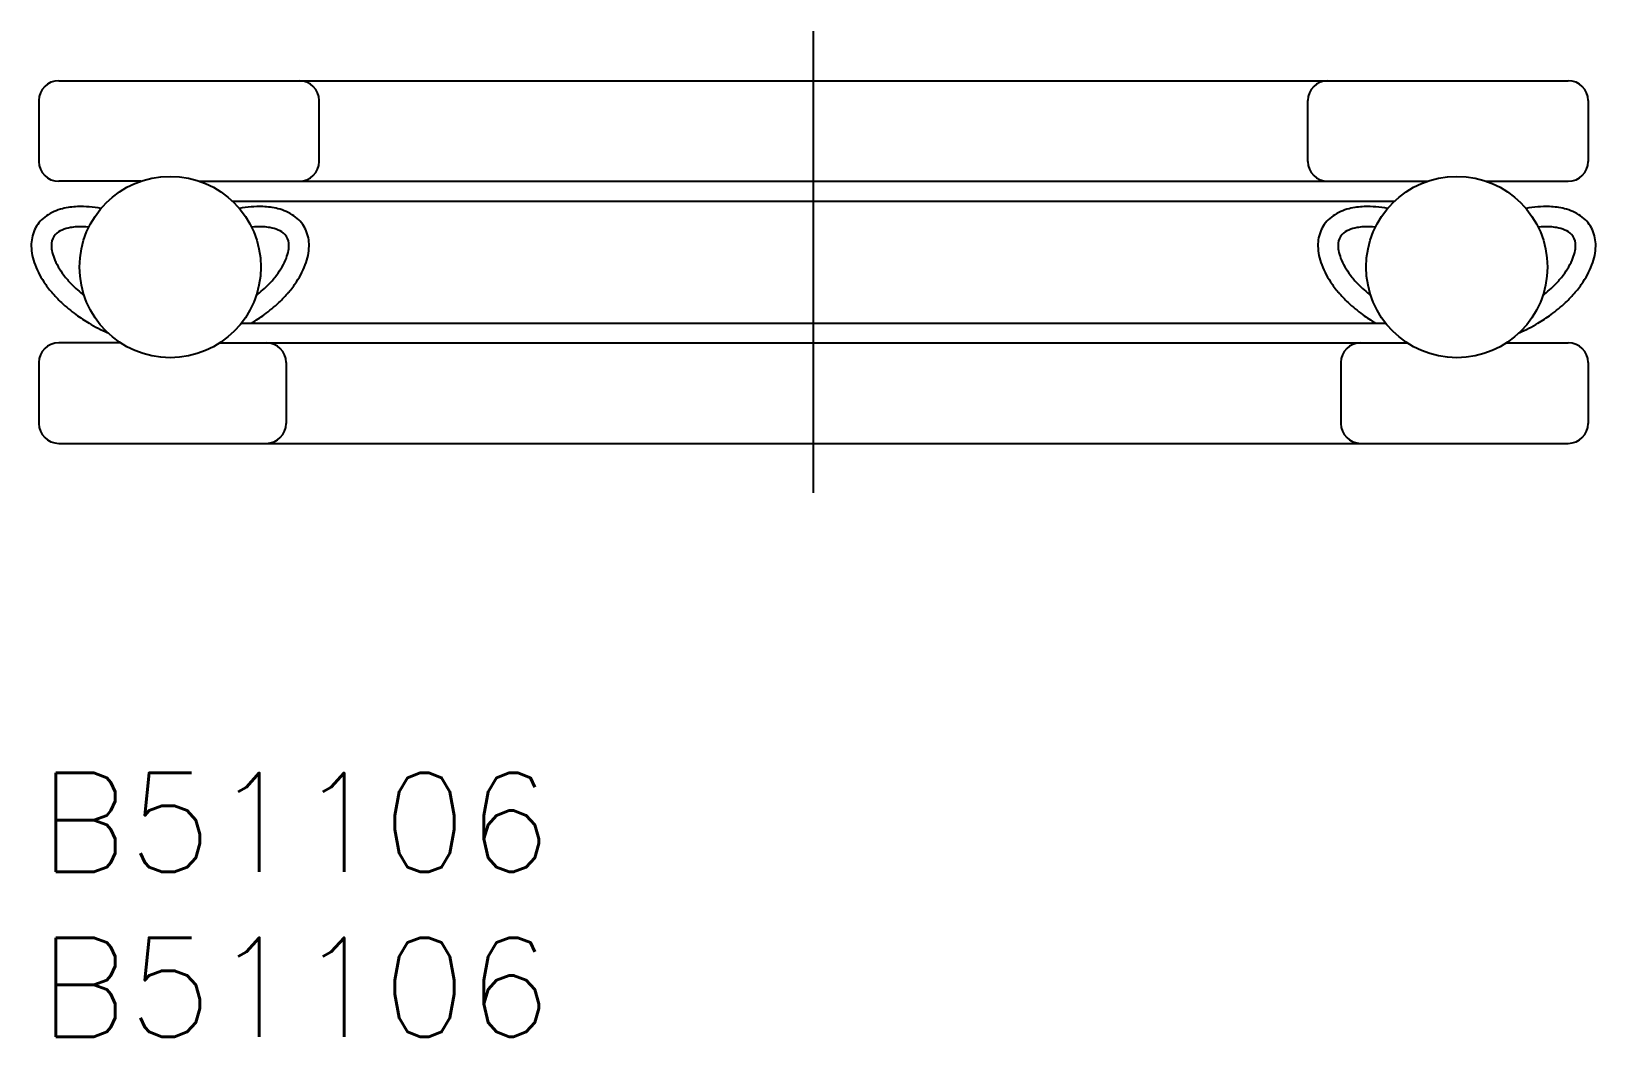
# Model space of a CAD drawing. Extents: x -0.2 to 47.2, y -8 to 22.5.
import ezdxf

# ---------------------------------------------------------------- set-up
doc = ezdxf.new("R2010")
doc.units = 0
doc.header["$LTSCALE"] = 0.5
doc.linetypes.add('CENTER', pattern=[50.8, 31.75, -6.35, 6.35, -6.35])
for name, color, linetype in [('MSM_CENTER', 1, 'CENTER'), ('MSM_CONTINUOUS', 7, 'CONTINUOUS'), ('MSM_PART_NUMBER', 7, 'CONTINUOUS')]:
    doc.layers.add(name, color=color, linetype=linetype)
doc.styles.get("Standard").update_dxf_attribs({"font": 'txt.shx', "height": 3, "bigfont": 'bigfont.shx'})

# ---------------------------------------------------------------- blocks, each defined once
blk = doc.blocks.new('*U2')
at = {"layer": 'MSM_PART_NUMBER'}
blk.add_text('B51106', height=3, dxfattribs=at).set_placement((0, -3))
blk = doc.blocks.new('*U3')
at = {"layer": 'MSM_PART_NUMBER'}
blk.add_text('B51106', height=3, dxfattribs=at).set_placement((0, -8))

msp = doc.modelspace()

# ---------------------------------------------------------------- linework, layer by layer
at = {"layer": 'MSM_CENTER'}
msp.add_line((23.5, 8.5), (23.5, 22.5), dxfattribs=at)
at = {"layer": 'MSM_CONTINUOUS'}
for p, q in [((0.6, 21), (46.4, 21)), ((0, 20.4), (0, 18.55)), ((8.5, 18.55), (8.5, 20.4)), ((38.5, 18.55), (38.5, 20.4)), ((47, 20.4), (47, 18.55)), ((3.089, 17.95), (0.6, 17.95)), ((4.877, 17.95), (42.123, 17.95)), ((43.911, 17.95), (46.4, 17.95)), ((5.87, 17.35), (41.13, 17.35)), ((6.145, 13.65), (40.855, 13.65)), ((2.475, 13.05), (0.6, 13.05)), ((5.491, 13.05), (41.509, 13.05)), ((44.525, 13.05), (46.4, 13.05)), ((0, 12.45), (0, 10.6)), ((7.5, 12.45), (7.5, 10.6)), ((39.5, 12.45), (39.5, 10.6)), ((47, 12.45), (47, 10.6)), ((0.6, 10), (46.4, 10))]:
    msp.add_line(p, q, dxfattribs=at)
for centre in [(3.983, 15.349), (43.017, 15.349)]:
    msp.add_circle(centre, 2.75, dxfattribs=at)
for centre, radius, start, end in [((0.6, 20.4), 0.6, 90, 180), ((7.9, 20.4), 0.6, 0, 90), ((39.1, 20.4), 0.6, 90, 180), ((46.4, 20.4), 0.6, 360, 90), ((0.6, 18.55), 0.6, 180, 270), ((7.9, 18.55), 0.6, 270, 0), ((39.1, 18.55), 0.6, 180, 270), ((46.4, 18.55), 0.6, 270, 0), ((1.083, 15.633), 1.529, 103.9101, 123.9882), ((1.254, 14.956), 2.227, 92.0985, 104.0117), ((1.27, 13.964), 3.219, 79.0285, 91.7277), ((6.696, 13.964), 3.219, 88.2723, 100.9715), ((6.711, 14.956), 2.227, 75.9883, 87.9015), ((6.883, 15.633), 1.529, 56.0118, 76.0899), ((40.117, 15.633), 1.529, 103.9101, 123.9882), ((40.289, 14.956), 2.227, 92.0985, 104.0117), ((40.304, 13.964), 3.219, 79.0285, 91.7277), ((45.73, 13.964), 3.219, 88.2723, 100.9715), ((45.746, 14.956), 2.227, 75.9883, 87.9015), ((45.917, 15.633), 1.529, 56.0118, 76.0899), ((0.842, 16.015), 1.078, 124.725, 151.2795), ((7.124, 16.015), 1.078, 28.7205, 55.275), ((39.876, 16.015), 1.078, 124.725, 151.2795), ((46.158, 16.015), 1.078, 28.7205, 55.275), ((0.853, 16.023), 1.083, 151.9272, 178.5714), ((0.814, 16.036), 0.432, 136.4921, 175.3853), ((0.957, 15.869), 0.652, 112.5705, 134.4961), ((1.163, 15.383), 1.179, 100.1668, 112.765), ((1.274, 14.806), 1.767, 94.1216, 100.3979), ((1.285, 14.284), 2.289, 84.2494, 93.449), ((6.681, 14.284), 2.289, 86.551, 95.7506), ((6.692, 14.806), 1.767, 79.6021, 85.8784), ((6.803, 15.383), 1.179, 67.235, 79.8332), ((7.009, 15.869), 0.652, 45.5039, 67.4295), ((7.152, 16.036), 0.432, 4.6147, 43.5079), ((7.113, 16.023), 1.083, 1.4286, 28.0728), ((39.887, 16.023), 1.083, 151.9272, 178.5714), ((39.848, 16.036), 0.432, 136.4921, 175.3853), ((39.991, 15.869), 0.652, 112.5705, 134.4961), ((40.197, 15.383), 1.179, 100.1668, 112.765), ((40.308, 14.806), 1.767, 94.1216, 100.3979), ((40.319, 14.284), 2.289, 84.2494, 93.449), ((45.715, 14.284), 2.289, 86.551, 95.7506), ((45.726, 14.806), 1.767, 79.6021, 85.8784), ((45.837, 15.383), 1.179, 67.235, 79.8332), ((46.043, 15.869), 0.652, 45.5039, 67.4295), ((46.186, 16.036), 0.432, 4.6147, 43.5079), ((46.147, 16.023), 1.083, 1.4286, 28.0728), ((1.383, 16.014), 1.614, 178.7059, 198.918), ((1.182, 15.997), 0.803, 174.7367, 190.8639), ((1.793, 16.122), 1.426, 191.1487, 200.6607), ((6.173, 16.122), 1.426, 339.3393, 348.8513), ((6.783, 15.997), 0.803, 349.1361, 5.2633), ((6.582, 16.014), 1.614, 341.082, 1.2941), ((40.418, 16.014), 1.614, 178.7059, 198.918), ((40.217, 15.997), 0.803, 174.7367, 190.8639), ((40.827, 16.122), 1.426, 191.1487, 200.6607), ((45.207, 16.122), 1.426, 339.3393, 348.8513), ((45.818, 15.997), 0.803, 349.1361, 5.2633), ((45.617, 16.014), 1.614, 341.082, 1.2941), ((2.217, 16.299), 2.495, 198.9203, 214.1149), ((2.199, 16.304), 1.87, 201.4951, 210.3305), ((3.083, 16.848), 2.908, 210.7857, 216.8471), ((4.883, 16.848), 2.908, 323.1529, 329.2143), ((5.767, 16.304), 1.87, 329.6695, 338.5049), ((5.749, 16.299), 2.495, 325.8851, 341.0797), ((41.251, 16.299), 2.495, 198.9203, 214.1149), ((41.233, 16.304), 1.87, 201.4951, 210.3305), ((42.117, 16.848), 2.908, 210.7857, 216.8471), ((43.917, 16.848), 2.908, 323.1529, 329.2143), ((44.801, 16.304), 1.87, 329.6695, 338.5049), ((44.783, 16.299), 2.495, 325.8851, 341.0797), ((2.99, 16.796), 3.414, 213.7434, 220.3523), ((2.578, 16.429), 2.253, 216.0123, 224.8852), ((3.588, 17.324), 3.601, 223.6356, 232.0155), ((4.378, 17.324), 3.601, 307.9845, 316.3644), ((5.388, 16.429), 2.253, 315.1148, 323.9877), ((4.976, 16.796), 3.414, 319.6477, 326.2566), ((42.024, 16.796), 3.414, 213.7434, 220.3523), ((41.612, 16.429), 2.253, 216.0123, 224.8852), ((42.622, 17.324), 3.601, 223.6356, 232.0155), ((43.412, 17.324), 3.601, 307.9845, 316.3644), ((44.422, 16.429), 2.253, 315.1148, 323.9877), ((44.01, 16.796), 3.414, 319.6477, 326.2566), ((3.604, 17.328), 4.226, 220.4578, 226.3507), ((3.923, 17.725), 4.734, 226.8716, 233.7621), ((4.043, 17.725), 4.734, 306.2379, 313.1284), ((4.362, 17.328), 4.226, 313.6493, 319.5422), ((42.638, 17.328), 4.226, 220.4578, 226.3507), ((42.957, 17.725), 4.734, 226.8716, 233.7621), ((43.077, 17.725), 4.734, 306.2379, 313.1284), ((43.396, 17.328), 4.226, 313.6493, 319.5422), ((3.804, 17.53), 4.506, 233.5106, 239.5587), ((4.162, 17.53), 4.506, 300.5701, 306.4894), ((42.838, 17.53), 4.506, 233.5106, 239.4299), ((43.196, 17.53), 4.506, 300.4413, 306.4894), ((3.89, 17.61), 4.619, 239.1501, 247.0244), ((43.11, 17.61), 4.619, 292.9756, 300.8499), ((0.6, 12.45), 0.6, 90, 180), ((6.9, 12.45), 0.6, 360, 90), ((40.1, 12.45), 0.6, 90, 180), ((46.4, 12.45), 0.6, 360, 90), ((0.6, 10.6), 0.6, 180, 270), ((6.9, 10.6), 0.6, 270, 0), ((40.1, 10.6), 0.6, 180, 270), ((46.4, 10.6), 0.6, 270, 0)]:
    msp.add_arc(centre, radius, start, end, dxfattribs=at)

# ---------------------------------------------------------------- block references
for name in ['*U2', '*U3']:
    msp.add_blockref(name, (0, 0), dxfattribs=at)

doc.saveas('drawing.dxf')
